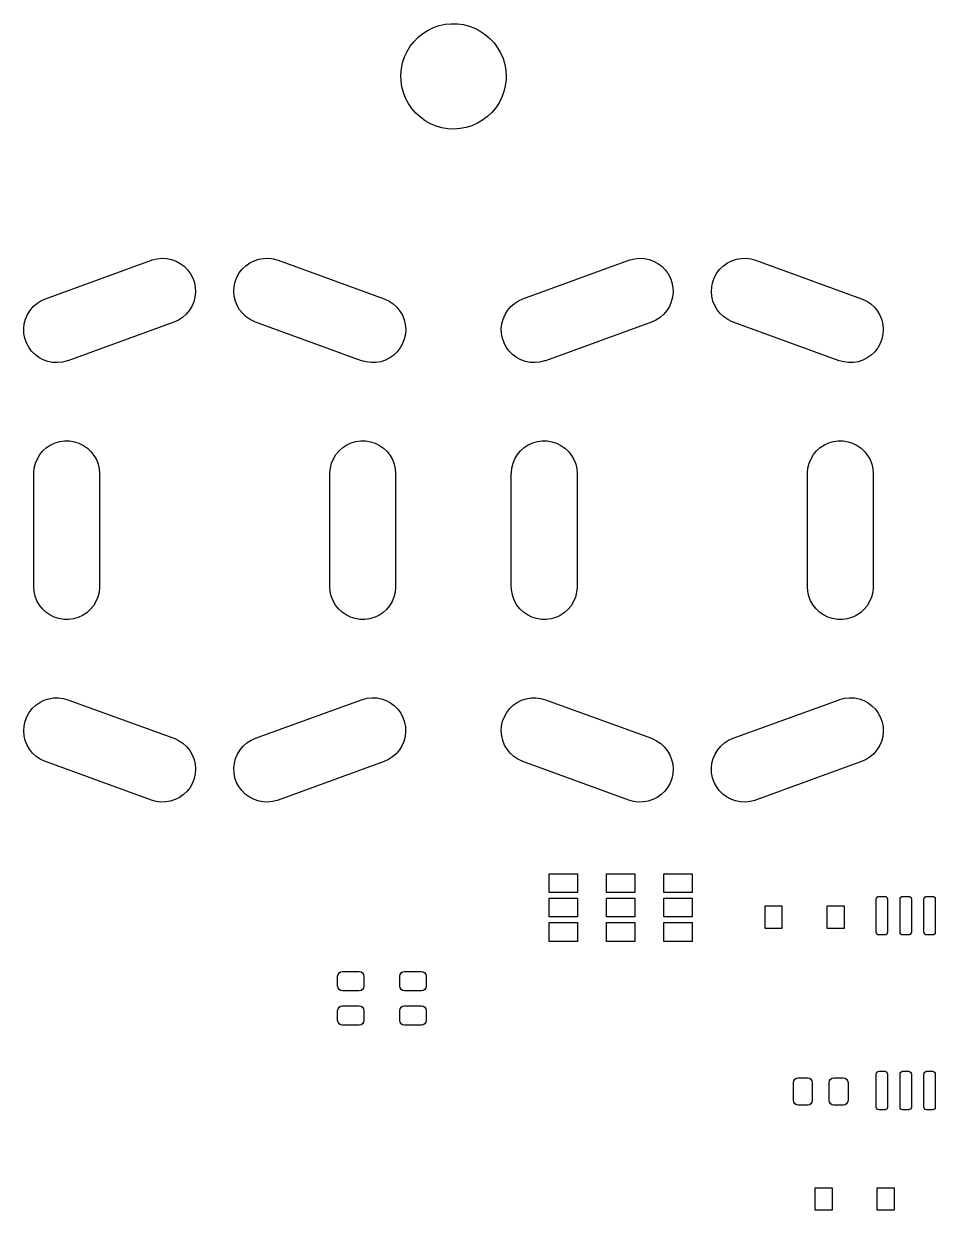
# Model space of a CAD drawing. Extents: x 15 to 417, y -163 to -100.
# Drawn here: x 116.8 to 165.3, y -163.2 to -100.1 of the extents above; entities that cross this region are included whole.
import ezdxf

# ---------------------------------------------------------------- set-up
doc = ezdxf.new("R2010")
doc.units = 0
doc.layers.add('BLACK', color=7, linetype='CONTINUOUS')

msp = doc.modelspace()

# ---------------------------------------------------------------- linework, layer by layer
at = {"layer": 'BLACK', "linetype": 'CONTINUOUS'}
for p, q in [((138.351, -100.416), (138.642, -100.278)), ((138.642, -100.278), (138.947, -100.173)), ((138.947, -100.173), (139.262, -100.104)), ((139.262, -100.104), (139.583, -100.072)), ((139.583, -100.072), (139.905, -100.078)), ((139.905, -100.078), (140.225, -100.12)), ((140.225, -100.12), (140.537, -100.198)), ((140.537, -100.198), (140.839, -100.312)), ((137.6, -101.018), (137.826, -100.789)), ((137.826, -100.789), (138.078, -100.588)), ((138.078, -100.588), (138.351, -100.416)), ((140.839, -100.312), (141.125, -100.46)), ((141.125, -100.46), (141.393, -100.64)), ((141.393, -100.64), (141.638, -100.849)), ((141.638, -100.849), (141.857, -101.085)), ((137.097, -101.839), (137.232, -101.547)), ((137.232, -101.547), (137.401, -101.272)), ((137.401, -101.272), (137.6, -101.018)), ((141.857, -101.085), (142.048, -101.345)), ((142.048, -101.345), (142.208, -101.625)), ((136.93, -102.461), (136.995, -102.145)), ((136.995, -102.145), (137.097, -101.839)), ((142.208, -101.625), (142.334, -101.922)), ((142.334, -101.922), (142.426, -102.231)), ((136.901, -102.782), (136.93, -102.461)), ((136.91, -103.104), (136.901, -102.782)), ((142.426, -102.231), (142.481, -102.548)), ((142.481, -102.548), (142.5, -102.87)), ((136.955, -103.423), (136.91, -103.104)), ((137.037, -103.735), (136.955, -103.423)), ((142.456, -103.366), (142.38, -103.679)), ((142.494, -103.046), (142.456, -103.366)), ((142.5, -102.87), (142.494, -103.046)), ((137.154, -104.036), (137.037, -103.735)), ((137.305, -104.32), (137.154, -104.036)), ((142.27, -103.982), (142.125, -104.27)), ((142.38, -103.679), (142.27, -103.982)), ((137.488, -104.586), (137.305, -104.32)), ((137.699, -104.829), (137.488, -104.586)), ((141.948, -104.539), (141.741, -104.787)), ((142.125, -104.27), (141.948, -104.539)), ((137.938, -105.046), (137.699, -104.829)), ((138.2, -105.234), (137.938, -105.046)), ((138.481, -105.391), (138.2, -105.234)), ((141.249, -105.202), (140.971, -105.365)), ((141.507, -105.009), (141.249, -105.202)), ((141.741, -104.787), (141.507, -105.009)), ((138.779, -105.514), (138.481, -105.391)), ((139.089, -105.603), (138.779, -105.514)), ((139.407, -105.655), (139.089, -105.603)), ((139.729, -105.67), (139.407, -105.655)), ((140.051, -105.648), (139.729, -105.67)), ((140.368, -105.589), (140.051, -105.648)), ((140.676, -105.494), (140.368, -105.589)), ((140.971, -105.365), (140.676, -105.494)), ((117.994, -114.698), (123.633, -112.645)), ((123.633, -112.645), (123.676, -112.63)), ((123.676, -112.63), (123.927, -112.567)), ((123.927, -112.567), (124.185, -112.541)), ((124.185, -112.541), (124.444, -112.553)), ((124.444, -112.553), (124.699, -112.604)), ((124.699, -112.604), (124.943, -112.691)), ((124.943, -112.691), (125.171, -112.814)), ((125.171, -112.814), (125.379, -112.969)), ((128.656, -112.94), (128.868, -112.79)), ((128.868, -112.79), (129.099, -112.673)), ((129.099, -112.673), (129.346, -112.592)), ((129.346, -112.592), (129.601, -112.548)), ((129.601, -112.548), (129.861, -112.542)), ((129.861, -112.542), (130.118, -112.575)), ((130.118, -112.575), (130.367, -112.645)), ((130.367, -112.645), (136.006, -114.698)), ((143.394, -114.698), (149.033, -112.645)), ((149.033, -112.645), (149.076, -112.63)), ((149.076, -112.63), (149.327, -112.567)), ((149.327, -112.567), (149.585, -112.541)), ((149.585, -112.541), (149.844, -112.553)), ((149.844, -112.553), (150.099, -112.604)), ((150.099, -112.604), (150.343, -112.691)), ((150.343, -112.691), (150.571, -112.814)), ((150.571, -112.814), (150.779, -112.969)), ((154.056, -112.94), (154.268, -112.79)), ((154.268, -112.79), (154.499, -112.673)), ((154.499, -112.673), (154.746, -112.592)), ((154.746, -112.592), (155.001, -112.548)), ((155.001, -112.548), (155.261, -112.542)), ((155.261, -112.542), (155.518, -112.575)), ((155.518, -112.575), (155.767, -112.645)), ((155.767, -112.645), (161.406, -114.698)), ((125.379, -112.969), (125.562, -113.153)), ((125.562, -113.153), (125.715, -113.363)), ((125.715, -113.363), (125.836, -113.592)), ((128.091, -113.793), (128.183, -113.55)), ((128.183, -113.55), (128.31, -113.324)), ((128.31, -113.324), (128.468, -113.119)), ((128.468, -113.119), (128.656, -112.94)), ((150.779, -112.969), (150.962, -113.153)), ((150.962, -113.153), (151.115, -113.363)), ((151.115, -113.363), (151.236, -113.592)), ((153.491, -113.793), (153.583, -113.55)), ((153.583, -113.55), (153.71, -113.324)), ((153.71, -113.324), (153.868, -113.119)), ((153.868, -113.119), (154.056, -112.94)), ((125.836, -113.592), (125.921, -113.837)), ((125.921, -113.837), (125.97, -114.092)), ((125.97, -114.092), (125.98, -114.351)), ((128.019, -114.305), (128.036, -114.046)), ((128.036, -114.046), (128.091, -113.793)), ((151.236, -113.592), (151.321, -113.837)), ((151.321, -113.837), (151.37, -114.092)), ((151.37, -114.092), (151.38, -114.351)), ((153.419, -114.305), (153.436, -114.046)), ((153.436, -114.046), (153.491, -113.793)), ((117.54, -114.944), (117.758, -114.804)), ((117.758, -114.804), (117.994, -114.698)), ((125.952, -114.609), (125.886, -114.86)), ((125.98, -114.351), (125.952, -114.609)), ((128.04, -114.564), (128.019, -114.305)), ((128.1, -114.816), (128.04, -114.564)), ((128.196, -115.057), (128.1, -114.816)), ((136.006, -114.698), (136.048, -114.714)), ((136.048, -114.714), (136.282, -114.827)), ((142.94, -114.944), (143.158, -114.804)), ((143.158, -114.804), (143.394, -114.698)), ((151.352, -114.609), (151.286, -114.86)), ((151.38, -114.351), (151.352, -114.609)), ((153.44, -114.564), (153.419, -114.305)), ((153.5, -114.816), (153.44, -114.564)), ((153.596, -115.057), (153.5, -114.816)), ((161.406, -114.698), (161.448, -114.714)), ((161.448, -114.714), (161.682, -114.827)), ((117.041, -115.534), (117.177, -115.313)), ((117.177, -115.313), (117.345, -115.115)), ((117.345, -115.115), (117.54, -114.944)), ((125.647, -115.319), (125.479, -115.517)), ((125.783, -115.098), (125.647, -115.319)), ((125.886, -114.86), (125.783, -115.098)), ((128.327, -115.281), (128.196, -115.057)), ((128.489, -115.483), (128.327, -115.281)), ((136.282, -114.827), (136.496, -114.972)), ((136.496, -114.972), (136.687, -115.149)), ((136.687, -115.149), (136.849, -115.351)), ((136.849, -115.351), (136.98, -115.575)), ((142.441, -115.534), (142.577, -115.313)), ((142.577, -115.313), (142.745, -115.115)), ((142.745, -115.115), (142.94, -114.944)), ((151.047, -115.319), (150.879, -115.517)), ((151.183, -115.098), (151.047, -115.319)), ((151.286, -114.86), (151.183, -115.098)), ((153.727, -115.281), (153.596, -115.057)), ((153.889, -115.483), (153.727, -115.281)), ((161.682, -114.827), (161.896, -114.972)), ((161.896, -114.972), (162.087, -115.149)), ((162.087, -115.149), (162.249, -115.351)), ((162.249, -115.351), (162.38, -115.575)), ((116.844, -116.281), (116.872, -116.023)), ((116.872, -116.023), (116.938, -115.772)), ((116.938, -115.772), (117.041, -115.534)), ((124.83, -115.934), (119.191, -117.987)), ((125.066, -115.828), (124.83, -115.934)), ((125.284, -115.688), (125.066, -115.828)), ((125.479, -115.517), (125.284, -115.688)), ((128.68, -115.66), (128.489, -115.483)), ((128.894, -115.805), (128.68, -115.66)), ((129.128, -115.918), (128.894, -115.805)), ((129.17, -115.934), (129.128, -115.918)), ((134.809, -117.987), (129.17, -115.934)), ((136.98, -115.575), (137.076, -115.816)), ((137.076, -115.816), (137.136, -116.068)), ((137.136, -116.068), (137.157, -116.327)), ((142.244, -116.281), (142.272, -116.023)), ((142.272, -116.023), (142.338, -115.772)), ((142.338, -115.772), (142.441, -115.534)), ((150.23, -115.934), (144.591, -117.987)), ((150.466, -115.828), (150.23, -115.934)), ((150.684, -115.688), (150.466, -115.828)), ((150.879, -115.517), (150.684, -115.688)), ((154.08, -115.66), (153.889, -115.483)), ((154.294, -115.805), (154.08, -115.66)), ((154.528, -115.918), (154.294, -115.805)), ((154.57, -115.934), (154.528, -115.918)), ((160.209, -117.987), (154.57, -115.934)), ((162.38, -115.575), (162.476, -115.816)), ((162.476, -115.816), (162.536, -116.068)), ((162.536, -116.068), (162.557, -116.327)), ((116.854, -116.54), (116.844, -116.281)), ((116.903, -116.795), (116.854, -116.54)), ((137.14, -116.586), (137.085, -116.839)), ((137.157, -116.327), (137.14, -116.586)), ((142.254, -116.54), (142.244, -116.281)), ((142.303, -116.795), (142.254, -116.54)), ((162.54, -116.586), (162.485, -116.839)), ((162.557, -116.327), (162.54, -116.586)), ((116.988, -117.04), (116.903, -116.795)), ((117.109, -117.269), (116.988, -117.04)), ((117.262, -117.479), (117.109, -117.269)), ((136.866, -117.308), (136.708, -117.513)), ((136.993, -117.082), (136.866, -117.308)), ((137.085, -116.839), (136.993, -117.082)), ((142.388, -117.04), (142.303, -116.795)), ((142.509, -117.269), (142.388, -117.04)), ((142.662, -117.479), (142.509, -117.269)), ((162.266, -117.308), (162.108, -117.513)), ((162.393, -117.082), (162.266, -117.308)), ((162.485, -116.839), (162.393, -117.082)), ((117.445, -117.663), (117.262, -117.479)), ((117.653, -117.818), (117.445, -117.663)), ((117.881, -117.941), (117.653, -117.818)), ((118.125, -118.028), (117.881, -117.941)), ((136.077, -117.959), (135.83, -118.04)), ((136.308, -117.842), (136.077, -117.959)), ((136.52, -117.692), (136.308, -117.842)), ((136.708, -117.513), (136.52, -117.692)), ((142.845, -117.663), (142.662, -117.479)), ((143.053, -117.818), (142.845, -117.663)), ((143.281, -117.941), (143.053, -117.818)), ((143.525, -118.028), (143.281, -117.941)), ((161.477, -117.959), (161.23, -118.04)), ((161.708, -117.842), (161.477, -117.959)), ((161.92, -117.692), (161.708, -117.842)), ((162.108, -117.513), (161.92, -117.692)), ((118.38, -118.079), (118.125, -118.028)), ((118.639, -118.091), (118.38, -118.079)), ((118.897, -118.065), (118.639, -118.091)), ((119.148, -118.002), (118.897, -118.065)), ((119.191, -117.987), (119.148, -118.002)), ((135.058, -118.057), (134.809, -117.987)), ((135.315, -118.09), (135.058, -118.057)), ((135.575, -118.084), (135.315, -118.09)), ((135.83, -118.04), (135.575, -118.084)), ((143.78, -118.079), (143.525, -118.028)), ((144.039, -118.091), (143.78, -118.079)), ((144.297, -118.065), (144.039, -118.091)), ((144.548, -118.002), (144.297, -118.065)), ((144.591, -117.987), (144.548, -118.002)), ((160.458, -118.057), (160.209, -117.987)), ((160.715, -118.09), (160.458, -118.057)), ((160.975, -118.084), (160.715, -118.09)), ((161.23, -118.04), (160.975, -118.084)), ((118.278, -122.469), (118.513, -122.361)), ((118.513, -122.361), (118.762, -122.288)), ((118.762, -122.288), (119.019, -122.253)), ((119.019, -122.253), (119.279, -122.257)), ((119.279, -122.257), (119.535, -122.298)), ((119.535, -122.298), (119.782, -122.377)), ((119.782, -122.377), (120.014, -122.492)), ((134.026, -122.469), (134.261, -122.361)), ((134.261, -122.361), (134.51, -122.288)), ((134.51, -122.288), (134.767, -122.253)), ((134.767, -122.253), (135.027, -122.257)), ((135.027, -122.257), (135.283, -122.298)), ((135.283, -122.298), (135.53, -122.377)), ((135.53, -122.377), (135.762, -122.492)), ((143.678, -122.469), (143.913, -122.361)), ((143.913, -122.361), (144.162, -122.288)), ((144.162, -122.288), (144.419, -122.253)), ((144.419, -122.253), (144.679, -122.257)), ((144.679, -122.257), (144.935, -122.298)), ((144.935, -122.298), (145.182, -122.377)), ((145.182, -122.377), (145.414, -122.492)), ((159.426, -122.469), (159.661, -122.361)), ((159.661, -122.361), (159.91, -122.288)), ((159.91, -122.288), (160.167, -122.253)), ((160.167, -122.253), (160.427, -122.257)), ((160.427, -122.257), (160.683, -122.298)), ((160.683, -122.298), (160.93, -122.377)), ((160.93, -122.377), (161.162, -122.492)), ((117.567, -123.206), (117.701, -122.984)), ((117.701, -122.984), (117.867, -122.784)), ((117.867, -122.784), (118.061, -122.612)), ((118.061, -122.612), (118.278, -122.469)), ((120.014, -122.492), (120.227, -122.64)), ((120.227, -122.64), (120.416, -122.818)), ((120.416, -122.818), (120.577, -123.021)), ((120.577, -123.021), (120.706, -123.247)), ((133.315, -123.206), (133.449, -122.984)), ((133.449, -122.984), (133.615, -122.784)), ((133.615, -122.784), (133.809, -122.612)), ((133.809, -122.612), (134.026, -122.469)), ((135.762, -122.492), (135.975, -122.64)), ((135.975, -122.64), (136.164, -122.818)), ((136.164, -122.818), (136.325, -123.021)), ((136.325, -123.021), (136.454, -123.247)), ((142.967, -123.206), (143.101, -122.984)), ((143.101, -122.984), (143.267, -122.784)), ((143.267, -122.784), (143.461, -122.612)), ((143.461, -122.612), (143.678, -122.469)), ((145.414, -122.492), (145.627, -122.64)), ((145.627, -122.64), (145.816, -122.818)), ((145.816, -122.818), (145.977, -123.021)), ((145.977, -123.021), (146.106, -123.247)), ((158.715, -123.206), (158.849, -122.984)), ((158.849, -122.984), (159.015, -122.784)), ((159.015, -122.784), (159.209, -122.612)), ((159.209, -122.612), (159.426, -122.469)), ((161.162, -122.492), (161.375, -122.64)), ((161.375, -122.64), (161.564, -122.818)), ((161.564, -122.818), (161.725, -123.021)), ((161.725, -123.021), (161.854, -123.247)), ((117.403, -123.696), (117.466, -123.445)), ((117.466, -123.445), (117.567, -123.206)), ((120.706, -123.247), (120.8, -123.488)), ((120.8, -123.488), (120.857, -123.741)), ((133.151, -123.696), (133.214, -123.445)), ((133.214, -123.445), (133.315, -123.206)), ((136.454, -123.247), (136.548, -123.488)), ((136.548, -123.488), (136.605, -123.741)), ((142.803, -123.696), (142.866, -123.445)), ((142.866, -123.445), (142.967, -123.206)), ((146.106, -123.247), (146.2, -123.488)), ((146.2, -123.488), (146.257, -123.741)), ((158.551, -123.696), (158.614, -123.445)), ((158.614, -123.445), (158.715, -123.206)), ((161.854, -123.247), (161.948, -123.488)), ((161.948, -123.488), (162.005, -123.741)), ((117.376, -124), (117.377, -123.954)), ((117.376, -130), (117.376, -124)), ((117.377, -123.954), (117.403, -123.696)), ((120.857, -123.741), (120.876, -124)), ((120.876, -124), (120.876, -130)), ((133.124, -124), (133.125, -123.954)), ((133.124, -130), (133.124, -124)), ((133.125, -123.954), (133.151, -123.696)), ((136.605, -123.741), (136.624, -124)), ((136.624, -124), (136.624, -130)), ((142.776, -124), (142.777, -123.954)), ((142.776, -130), (142.776, -124)), ((142.777, -123.954), (142.803, -123.696)), ((146.257, -123.741), (146.276, -124)), ((146.276, -124), (146.276, -130)), ((158.524, -124), (158.525, -123.954)), ((158.524, -130), (158.524, -124)), ((158.525, -123.954), (158.551, -123.696)), ((162.005, -123.741), (162.024, -124)), ((162.024, -124), (162.024, -130)), ((117.395, -130.259), (117.376, -130)), ((117.452, -130.512), (117.395, -130.259)), ((117.546, -130.753), (117.452, -130.512)), ((120.786, -130.555), (120.685, -130.794)), ((120.849, -130.304), (120.786, -130.555)), ((120.875, -130.046), (120.849, -130.304)), ((120.876, -130), (120.875, -130.046)), ((133.143, -130.259), (133.124, -130)), ((133.2, -130.512), (133.143, -130.259)), ((133.294, -130.753), (133.2, -130.512)), ((136.534, -130.555), (136.433, -130.794)), ((136.597, -130.304), (136.534, -130.555)), ((136.623, -130.046), (136.597, -130.304)), ((136.624, -130), (136.623, -130.046)), ((142.795, -130.259), (142.776, -130)), ((142.852, -130.512), (142.795, -130.259)), ((142.946, -130.753), (142.852, -130.512)), ((146.186, -130.555), (146.085, -130.794)), ((146.249, -130.304), (146.186, -130.555)), ((146.275, -130.046), (146.249, -130.304)), ((146.276, -130), (146.275, -130.046)), ((158.543, -130.259), (158.524, -130)), ((158.6, -130.512), (158.543, -130.259)), ((158.694, -130.753), (158.6, -130.512)), ((161.934, -130.555), (161.833, -130.794)), ((161.997, -130.304), (161.934, -130.555)), ((162.023, -130.046), (161.997, -130.304)), ((162.024, -130), (162.023, -130.046)), ((117.675, -130.979), (117.546, -130.753)), ((117.836, -131.182), (117.675, -130.979)), ((118.025, -131.36), (117.836, -131.182)), ((120.385, -131.216), (120.191, -131.388)), ((120.551, -131.016), (120.385, -131.216)), ((120.685, -130.794), (120.551, -131.016)), ((133.423, -130.979), (133.294, -130.753)), ((133.584, -131.182), (133.423, -130.979)), ((133.773, -131.36), (133.584, -131.182)), ((136.133, -131.216), (135.939, -131.388)), ((136.299, -131.016), (136.133, -131.216)), ((136.433, -130.794), (136.299, -131.016)), ((143.075, -130.979), (142.946, -130.753)), ((143.236, -131.182), (143.075, -130.979)), ((143.425, -131.36), (143.236, -131.182)), ((145.785, -131.216), (145.591, -131.388)), ((145.951, -131.016), (145.785, -131.216)), ((146.085, -130.794), (145.951, -131.016)), ((158.823, -130.979), (158.694, -130.753)), ((158.984, -131.182), (158.823, -130.979)), ((159.173, -131.36), (158.984, -131.182)), ((161.533, -131.216), (161.339, -131.388)), ((161.699, -131.016), (161.533, -131.216)), ((161.833, -130.794), (161.699, -131.016)), ((118.238, -131.508), (118.025, -131.36)), ((118.47, -131.623), (118.238, -131.508)), ((118.717, -131.702), (118.47, -131.623)), ((118.973, -131.743), (118.717, -131.702)), ((119.233, -131.747), (118.973, -131.743)), ((119.49, -131.712), (119.233, -131.747)), ((119.739, -131.639), (119.49, -131.712)), ((119.974, -131.531), (119.739, -131.639)), ((120.191, -131.388), (119.974, -131.531)), ((133.986, -131.508), (133.773, -131.36)), ((134.218, -131.623), (133.986, -131.508)), ((134.465, -131.702), (134.218, -131.623)), ((134.721, -131.743), (134.465, -131.702)), ((134.981, -131.747), (134.721, -131.743)), ((135.238, -131.712), (134.981, -131.747)), ((135.487, -131.639), (135.238, -131.712)), ((135.722, -131.531), (135.487, -131.639)), ((135.939, -131.388), (135.722, -131.531)), ((143.638, -131.508), (143.425, -131.36)), ((143.87, -131.623), (143.638, -131.508)), ((144.117, -131.702), (143.87, -131.623)), ((144.373, -131.743), (144.117, -131.702)), ((144.633, -131.747), (144.373, -131.743)), ((144.89, -131.712), (144.633, -131.747)), ((145.139, -131.639), (144.89, -131.712)), ((145.374, -131.531), (145.139, -131.639)), ((145.591, -131.388), (145.374, -131.531)), ((159.386, -131.508), (159.173, -131.36)), ((159.618, -131.623), (159.386, -131.508)), ((159.865, -131.702), (159.618, -131.623)), ((160.121, -131.743), (159.865, -131.702)), ((160.381, -131.747), (160.121, -131.743)), ((160.638, -131.712), (160.381, -131.747)), ((160.887, -131.639), (160.638, -131.712)), ((161.122, -131.531), (160.887, -131.639)), ((161.339, -131.388), (161.122, -131.531)), ((117.48, -136.308), (117.692, -136.158)), ((117.692, -136.158), (117.923, -136.041)), ((117.923, -136.041), (118.17, -135.96)), ((118.17, -135.96), (118.425, -135.916)), ((118.425, -135.916), (118.685, -135.91)), ((118.685, -135.91), (118.942, -135.943)), ((118.942, -135.943), (119.191, -136.013)), ((119.191, -136.013), (124.83, -138.066)), ((129.17, -138.066), (134.809, -136.013)), ((134.809, -136.013), (134.852, -135.998)), ((134.852, -135.998), (135.103, -135.935)), ((135.103, -135.935), (135.361, -135.909)), ((135.361, -135.909), (135.62, -135.921)), ((135.62, -135.921), (135.875, -135.972)), ((135.875, -135.972), (136.119, -136.059)), ((136.119, -136.059), (136.347, -136.182)), ((136.347, -136.182), (136.555, -136.337)), ((142.88, -136.308), (143.092, -136.158)), ((143.092, -136.158), (143.323, -136.041)), ((143.323, -136.041), (143.57, -135.96)), ((143.57, -135.96), (143.825, -135.916)), ((143.825, -135.916), (144.085, -135.91)), ((144.085, -135.91), (144.342, -135.943)), ((144.342, -135.943), (144.591, -136.013)), ((144.591, -136.013), (150.23, -138.066)), ((154.57, -138.066), (160.209, -136.013)), ((160.209, -136.013), (160.252, -135.998)), ((160.252, -135.998), (160.503, -135.935)), ((160.503, -135.935), (160.761, -135.909)), ((160.761, -135.909), (161.02, -135.921)), ((161.02, -135.921), (161.275, -135.972)), ((161.275, -135.972), (161.519, -136.059)), ((161.519, -136.059), (161.747, -136.182)), ((161.747, -136.182), (161.955, -136.337)), ((117.007, -136.918), (117.134, -136.692)), ((117.134, -136.692), (117.292, -136.487)), ((117.292, -136.487), (117.48, -136.308)), ((136.555, -136.337), (136.738, -136.521)), ((136.738, -136.521), (136.891, -136.731)), ((136.891, -136.731), (137.012, -136.96)), ((142.407, -136.918), (142.534, -136.692)), ((142.534, -136.692), (142.692, -136.487)), ((142.692, -136.487), (142.88, -136.308)), ((161.955, -136.337), (162.138, -136.521)), ((162.138, -136.521), (162.291, -136.731)), ((162.291, -136.731), (162.412, -136.96)), ((116.843, -137.673), (116.86, -137.414)), ((116.86, -137.414), (116.915, -137.161)), ((116.915, -137.161), (117.007, -136.918)), ((137.012, -136.96), (137.097, -137.205)), ((137.097, -137.205), (137.146, -137.46)), ((137.146, -137.46), (137.156, -137.719)), ((142.243, -137.673), (142.26, -137.414)), ((142.26, -137.414), (142.315, -137.161)), ((142.315, -137.161), (142.407, -136.918)), ((162.412, -136.96), (162.497, -137.205)), ((162.497, -137.205), (162.546, -137.46)), ((162.546, -137.46), (162.556, -137.719)), ((116.864, -137.932), (116.843, -137.673)), ((116.924, -138.184), (116.864, -137.932)), ((124.83, -138.066), (124.872, -138.082)), ((124.872, -138.082), (125.106, -138.195)), ((128.934, -138.172), (129.17, -138.066)), ((137.128, -137.977), (137.062, -138.228)), ((137.156, -137.719), (137.128, -137.977)), ((142.264, -137.932), (142.243, -137.673)), ((142.324, -138.184), (142.264, -137.932)), ((150.23, -138.066), (150.272, -138.082)), ((150.272, -138.082), (150.506, -138.195)), ((154.334, -138.172), (154.57, -138.066)), ((162.528, -137.977), (162.462, -138.228)), ((162.556, -137.719), (162.528, -137.977)), ((117.02, -138.425), (116.924, -138.184)), ((117.151, -138.649), (117.02, -138.425)), ((117.313, -138.851), (117.151, -138.649)), ((125.106, -138.195), (125.32, -138.34)), ((125.32, -138.34), (125.511, -138.517)), ((125.511, -138.517), (125.673, -138.719)), ((125.673, -138.719), (125.804, -138.943)), ((128.217, -138.902), (128.353, -138.681)), ((128.353, -138.681), (128.521, -138.483)), ((128.521, -138.483), (128.716, -138.312)), ((128.716, -138.312), (128.934, -138.172)), ((136.823, -138.687), (136.655, -138.885)), ((136.959, -138.466), (136.823, -138.687)), ((137.062, -138.228), (136.959, -138.466)), ((142.42, -138.425), (142.324, -138.184)), ((142.551, -138.649), (142.42, -138.425)), ((142.713, -138.851), (142.551, -138.649)), ((150.506, -138.195), (150.72, -138.34)), ((150.72, -138.34), (150.911, -138.517)), ((150.911, -138.517), (151.073, -138.719)), ((151.073, -138.719), (151.204, -138.943)), ((153.617, -138.902), (153.753, -138.681)), ((153.753, -138.681), (153.921, -138.483)), ((153.921, -138.483), (154.116, -138.312)), ((154.116, -138.312), (154.334, -138.172)), ((162.223, -138.687), (162.055, -138.885)), ((162.359, -138.466), (162.223, -138.687)), ((162.462, -138.228), (162.359, -138.466)), ((117.504, -139.028), (117.313, -138.851)), ((117.718, -139.173), (117.504, -139.028)), ((117.952, -139.286), (117.718, -139.173)), ((117.994, -139.302), (117.952, -139.286)), ((123.633, -141.355), (117.994, -139.302)), ((125.804, -138.943), (125.9, -139.184)), ((125.9, -139.184), (125.96, -139.436)), ((128.02, -139.649), (128.048, -139.391)), ((128.048, -139.391), (128.114, -139.14)), ((128.114, -139.14), (128.217, -138.902)), ((136.006, -139.302), (130.367, -141.355)), ((136.242, -139.196), (136.006, -139.302)), ((136.46, -139.056), (136.242, -139.196)), ((136.655, -138.885), (136.46, -139.056)), ((142.904, -139.028), (142.713, -138.851)), ((143.118, -139.173), (142.904, -139.028)), ((143.352, -139.286), (143.118, -139.173)), ((143.394, -139.302), (143.352, -139.286)), ((149.033, -141.355), (143.394, -139.302)), ((151.204, -138.943), (151.3, -139.184)), ((151.3, -139.184), (151.36, -139.436)), ((153.42, -139.649), (153.448, -139.391)), ((153.448, -139.391), (153.514, -139.14)), ((153.514, -139.14), (153.617, -138.902)), ((161.406, -139.302), (155.767, -141.355)), ((161.642, -139.196), (161.406, -139.302)), ((161.86, -139.056), (161.642, -139.196)), ((162.055, -138.885), (161.86, -139.056)), ((125.964, -139.954), (125.909, -140.207)), ((125.96, -139.436), (125.981, -139.695)), ((125.981, -139.695), (125.964, -139.954)), ((128.03, -139.908), (128.02, -139.649)), ((128.079, -140.163), (128.03, -139.908)), ((151.364, -139.954), (151.309, -140.207)), ((151.36, -139.436), (151.381, -139.695)), ((151.381, -139.695), (151.364, -139.954)), ((153.43, -139.908), (153.42, -139.649)), ((153.479, -140.163), (153.43, -139.908)), ((125.69, -140.676), (125.532, -140.881)), ((125.817, -140.45), (125.69, -140.676)), ((125.909, -140.207), (125.817, -140.45)), ((128.164, -140.408), (128.079, -140.163)), ((128.285, -140.637), (128.164, -140.408)), ((128.438, -140.847), (128.285, -140.637)), ((151.09, -140.676), (150.932, -140.881)), ((151.217, -140.45), (151.09, -140.676)), ((151.309, -140.207), (151.217, -140.45)), ((153.564, -140.408), (153.479, -140.163)), ((153.685, -140.637), (153.564, -140.408)), ((153.838, -140.847), (153.685, -140.637)), ((125.132, -141.21), (124.901, -141.327)), ((125.344, -141.06), (125.132, -141.21)), ((125.532, -140.881), (125.344, -141.06)), ((128.621, -141.031), (128.438, -140.847)), ((128.829, -141.186), (128.621, -141.031)), ((129.057, -141.309), (128.829, -141.186)), ((129.301, -141.396), (129.057, -141.309)), ((150.532, -141.21), (150.301, -141.327)), ((150.744, -141.06), (150.532, -141.21)), ((150.932, -140.881), (150.744, -141.06)), ((154.021, -141.031), (153.838, -140.847)), ((154.229, -141.186), (154.021, -141.031)), ((154.457, -141.309), (154.229, -141.186)), ((154.701, -141.396), (154.457, -141.309)), ((123.882, -141.425), (123.633, -141.355)), ((124.139, -141.458), (123.882, -141.425)), ((124.399, -141.452), (124.139, -141.458)), ((124.654, -141.408), (124.399, -141.452)), ((124.901, -141.327), (124.654, -141.408)), ((129.556, -141.447), (129.301, -141.396)), ((129.815, -141.459), (129.556, -141.447)), ((130.073, -141.433), (129.815, -141.459)), ((130.324, -141.37), (130.073, -141.433)), ((130.367, -141.355), (130.324, -141.37)), ((149.282, -141.425), (149.033, -141.355)), ((149.539, -141.458), (149.282, -141.425)), ((149.799, -141.452), (149.539, -141.458)), ((150.054, -141.408), (149.799, -141.452)), ((150.301, -141.327), (150.054, -141.408)), ((154.956, -141.447), (154.701, -141.396)), ((155.215, -141.459), (154.956, -141.447)), ((155.473, -141.433), (155.215, -141.459)), ((155.724, -141.37), (155.473, -141.433)), ((155.767, -141.355), (155.724, -141.37)), ((144.792, -146.266), (144.792, -145.266)), ((144.792, -145.266), (146.292, -145.266)), ((146.292, -145.266), (146.292, -146.266)), ((147.84, -146.266), (147.84, -145.266)), ((147.84, -145.266), (149.34, -145.266)), ((149.34, -145.266), (149.34, -146.266)), ((150.888, -146.266), (150.888, -145.266)), ((150.888, -145.266), (152.388, -145.266)), ((152.388, -145.266), (152.388, -146.266)), ((146.292, -146.266), (144.792, -146.266)), ((149.34, -146.266), (147.84, -146.266)), ((152.388, -146.266), (150.888, -146.266)), ((144.792, -147.566), (144.792, -146.566)), ((144.792, -146.566), (146.292, -146.566)), ((146.292, -146.566), (146.292, -147.566)), ((147.84, -147.566), (147.84, -146.566)), ((147.84, -146.566), (149.34, -146.566)), ((149.34, -146.566), (149.34, -147.566)), ((150.888, -147.566), (150.888, -146.566)), ((150.888, -146.566), (152.388, -146.566)), ((152.388, -146.566), (152.388, -147.566)), ((156.27, -148.174), (156.27, -146.974)), ((156.27, -146.974), (157.17, -146.974)), ((157.17, -146.974), (157.17, -148.174)), ((159.57, -148.174), (159.57, -146.974)), ((159.57, -146.974), (160.47, -146.974)), ((160.47, -146.974), (160.47, -148.174)), ((162.184, -146.621), (162.195, -146.564)), ((162.184, -148.371), (162.184, -146.621)), ((162.195, -146.564), (162.228, -146.515)), ((162.228, -146.515), (162.276, -146.482)), ((162.276, -146.482), (162.334, -146.471)), ((162.334, -146.471), (162.634, -146.471)), ((162.634, -146.471), (162.691, -146.482)), ((162.691, -146.482), (162.74, -146.515)), ((162.74, -146.515), (162.772, -146.564)), ((162.772, -146.564), (162.784, -146.621)), ((162.784, -146.621), (162.784, -148.371)), ((163.454, -146.621), (163.465, -146.564)), ((163.454, -148.371), (163.454, -146.621)), ((163.465, -146.564), (163.498, -146.515)), ((163.498, -146.515), (163.546, -146.482)), ((163.546, -146.482), (163.604, -146.471)), ((163.604, -146.471), (163.904, -146.471)), ((163.904, -146.471), (163.961, -146.482)), ((163.961, -146.482), (164.01, -146.515)), ((164.01, -146.515), (164.042, -146.564)), ((164.042, -146.564), (164.054, -146.621)), ((164.054, -146.621), (164.054, -148.371)), ((164.724, -146.621), (164.735, -146.564)), ((164.724, -148.371), (164.724, -146.621)), ((164.735, -146.564), (164.768, -146.515)), ((164.768, -146.515), (164.816, -146.482)), ((164.816, -146.482), (164.874, -146.471)), ((164.874, -146.471), (165.174, -146.471)), ((165.174, -146.471), (165.231, -146.482)), ((165.231, -146.482), (165.28, -146.515)), ((165.28, -146.515), (165.312, -146.564)), ((165.312, -146.564), (165.324, -146.621)), ((165.324, -146.621), (165.324, -148.371)), ((146.292, -147.566), (144.792, -147.566)), ((149.34, -147.566), (147.84, -147.566)), ((152.388, -147.566), (150.888, -147.566)), ((144.792, -148.866), (144.792, -147.866)), ((144.792, -147.866), (146.292, -147.866)), ((146.292, -147.866), (146.292, -148.866)), ((147.84, -148.866), (147.84, -147.866)), ((147.84, -147.866), (149.34, -147.866)), ((149.34, -147.866), (149.34, -148.866)), ((150.888, -148.866), (150.888, -147.866)), ((150.888, -147.866), (152.388, -147.866)), ((152.388, -147.866), (152.388, -148.866)), ((157.17, -148.174), (156.27, -148.174)), ((160.47, -148.174), (159.57, -148.174)), ((146.292, -148.866), (144.792, -148.866)), ((149.34, -148.866), (147.84, -148.866)), ((152.388, -148.866), (150.888, -148.866)), ((162.195, -148.428), (162.184, -148.371)), ((162.228, -148.477), (162.195, -148.428)), ((162.276, -148.51), (162.228, -148.477)), ((162.334, -148.521), (162.276, -148.51)), ((162.634, -148.521), (162.334, -148.521)), ((162.691, -148.51), (162.634, -148.521)), ((162.74, -148.477), (162.691, -148.51)), ((162.772, -148.428), (162.74, -148.477)), ((162.784, -148.371), (162.772, -148.428)), ((163.465, -148.428), (163.454, -148.371)), ((163.498, -148.477), (163.465, -148.428)), ((163.546, -148.51), (163.498, -148.477)), ((163.604, -148.521), (163.546, -148.51)), ((163.904, -148.521), (163.604, -148.521)), ((163.961, -148.51), (163.904, -148.521)), ((164.01, -148.477), (163.961, -148.51)), ((164.042, -148.428), (164.01, -148.477)), ((164.054, -148.371), (164.042, -148.428)), ((164.735, -148.428), (164.724, -148.371)), ((164.768, -148.477), (164.735, -148.428)), ((164.816, -148.51), (164.768, -148.477)), ((164.874, -148.521), (164.816, -148.51)), ((165.174, -148.521), (164.874, -148.521)), ((165.231, -148.51), (165.174, -148.521)), ((165.28, -148.477), (165.231, -148.51)), ((165.312, -148.428), (165.28, -148.477)), ((165.324, -148.371), (165.312, -148.428)), ((133.539, -150.717), (133.558, -150.621)), ((133.539, -151.242), (133.539, -150.717)), ((133.558, -150.621), (133.612, -150.54)), ((133.612, -150.54), (133.693, -150.486)), ((133.693, -150.486), (133.789, -150.467)), ((133.789, -150.467), (134.689, -150.467)), ((134.689, -150.467), (134.785, -150.486)), ((134.785, -150.486), (134.866, -150.54)), ((134.866, -150.54), (134.92, -150.621)), ((134.92, -150.621), (134.939, -150.717)), ((134.939, -150.717), (134.939, -151.242)), ((136.841, -150.717), (136.86, -150.621)), ((136.841, -151.242), (136.841, -150.717)), ((136.86, -150.621), (136.914, -150.54)), ((136.914, -150.54), (136.995, -150.486)), ((136.995, -150.486), (137.091, -150.467)), ((137.091, -150.467), (137.991, -150.467)), ((137.991, -150.467), (138.087, -150.486)), ((138.087, -150.486), (138.168, -150.54)), ((138.168, -150.54), (138.222, -150.621)), ((138.222, -150.621), (138.241, -150.717)), ((138.241, -150.717), (138.241, -151.242)), ((133.558, -151.338), (133.539, -151.242)), ((133.612, -151.419), (133.558, -151.338)), ((134.92, -151.338), (134.866, -151.419)), ((134.939, -151.242), (134.92, -151.338)), ((136.86, -151.338), (136.841, -151.242)), ((136.914, -151.419), (136.86, -151.338)), ((138.222, -151.338), (138.168, -151.419)), ((138.241, -151.242), (138.222, -151.338)), ((133.693, -151.473), (133.612, -151.419)), ((133.789, -151.492), (133.693, -151.473)), ((134.689, -151.492), (133.789, -151.492)), ((134.785, -151.473), (134.689, -151.492)), ((134.866, -151.419), (134.785, -151.473)), ((136.995, -151.473), (136.914, -151.419)), ((137.091, -151.492), (136.995, -151.473)), ((137.991, -151.492), (137.091, -151.492)), ((138.087, -151.473), (137.991, -151.492)), ((138.168, -151.419), (138.087, -151.473)), ((133.539, -152.542), (133.558, -152.446)), ((133.539, -153.067), (133.539, -152.542)), ((133.558, -152.446), (133.612, -152.365)), ((133.612, -152.365), (133.693, -152.311)), ((133.693, -152.311), (133.789, -152.292)), ((133.789, -152.292), (134.689, -152.292)), ((134.689, -152.292), (134.785, -152.311)), ((134.785, -152.311), (134.866, -152.365)), ((134.866, -152.365), (134.92, -152.446)), ((134.92, -152.446), (134.939, -152.542)), ((134.939, -152.542), (134.939, -153.067)), ((136.841, -152.542), (136.86, -152.446)), ((136.841, -153.067), (136.841, -152.542)), ((136.86, -152.446), (136.914, -152.365)), ((136.914, -152.365), (136.995, -152.311)), ((136.995, -152.311), (137.091, -152.292)), ((137.091, -152.292), (137.991, -152.292)), ((137.991, -152.292), (138.087, -152.311)), ((138.087, -152.311), (138.168, -152.365)), ((138.168, -152.365), (138.222, -152.446)), ((138.222, -152.446), (138.241, -152.542)), ((138.241, -152.542), (138.241, -153.067)), ((133.558, -153.163), (133.539, -153.067)), ((133.612, -153.244), (133.558, -153.163)), ((133.693, -153.298), (133.612, -153.244)), ((133.789, -153.317), (133.693, -153.298)), ((134.785, -153.298), (134.689, -153.317)), ((134.866, -153.244), (134.785, -153.298)), ((134.92, -153.163), (134.866, -153.244)), ((134.939, -153.067), (134.92, -153.163)), ((136.86, -153.163), (136.841, -153.067)), ((136.914, -153.244), (136.86, -153.163)), ((136.995, -153.298), (136.914, -153.244)), ((137.091, -153.317), (136.995, -153.298)), ((138.087, -153.298), (137.991, -153.317)), ((138.168, -153.244), (138.087, -153.298)), ((138.222, -153.163), (138.168, -153.244)), ((138.241, -153.067), (138.222, -153.163)), ((134.689, -153.317), (133.789, -153.317)), ((137.991, -153.317), (137.091, -153.317)), ((162.195, -155.864), (162.228, -155.815)), ((162.228, -155.815), (162.276, -155.782)), ((162.276, -155.782), (162.334, -155.771)), ((162.334, -155.771), (162.634, -155.771)), ((162.634, -155.771), (162.691, -155.782)), ((162.691, -155.782), (162.74, -155.815)), ((162.74, -155.815), (162.772, -155.864)), ((163.465, -155.864), (163.498, -155.815)), ((163.498, -155.815), (163.546, -155.782)), ((163.546, -155.782), (163.604, -155.771)), ((163.604, -155.771), (163.904, -155.771)), ((163.904, -155.771), (163.961, -155.782)), ((163.961, -155.782), (164.01, -155.815)), ((164.01, -155.815), (164.042, -155.864)), ((164.735, -155.864), (164.768, -155.815)), ((164.768, -155.815), (164.816, -155.782)), ((164.816, -155.782), (164.874, -155.771)), ((164.874, -155.771), (165.174, -155.771)), ((165.174, -155.771), (165.231, -155.782)), ((165.231, -155.782), (165.28, -155.815)), ((165.28, -155.815), (165.312, -155.864)), ((157.783, -156.37), (157.802, -156.274)), ((157.783, -157.32), (157.783, -156.37)), ((157.802, -156.274), (157.856, -156.193)), ((157.856, -156.193), (157.937, -156.139)), ((157.937, -156.139), (158.033, -156.12)), ((158.033, -156.12), (158.533, -156.12)), ((158.533, -156.12), (158.628, -156.139)), ((158.628, -156.139), (158.709, -156.193)), ((158.709, -156.193), (158.764, -156.274)), ((158.764, -156.274), (158.783, -156.37)), ((158.783, -156.37), (158.783, -157.32)), ((159.683, -156.37), (159.702, -156.274)), ((159.683, -157.32), (159.683, -156.37)), ((159.702, -156.274), (159.756, -156.193)), ((159.756, -156.193), (159.837, -156.139)), ((159.837, -156.139), (159.933, -156.12)), ((159.933, -156.12), (160.433, -156.12)), ((160.433, -156.12), (160.528, -156.139)), ((160.528, -156.139), (160.609, -156.193)), ((160.609, -156.193), (160.664, -156.274)), ((160.664, -156.274), (160.683, -156.37)), ((160.683, -156.37), (160.683, -157.32)), ((162.184, -155.921), (162.195, -155.864)), ((162.184, -157.671), (162.184, -155.921)), ((162.772, -155.864), (162.784, -155.921)), ((162.784, -155.921), (162.784, -157.671)), ((163.454, -155.921), (163.465, -155.864)), ((163.454, -157.671), (163.454, -155.921)), ((164.042, -155.864), (164.054, -155.921)), ((164.054, -155.921), (164.054, -157.671)), ((164.724, -155.921), (164.735, -155.864)), ((164.724, -157.671), (164.724, -155.921)), ((165.312, -155.864), (165.324, -155.921)), ((165.324, -155.921), (165.324, -157.671)), ((157.802, -157.416), (157.783, -157.32)), ((157.856, -157.497), (157.802, -157.416)), ((157.937, -157.551), (157.856, -157.497)), ((158.033, -157.57), (157.937, -157.551)), ((158.533, -157.57), (158.033, -157.57)), ((158.628, -157.551), (158.533, -157.57)), ((158.709, -157.497), (158.628, -157.551)), ((158.764, -157.416), (158.709, -157.497)), ((158.783, -157.32), (158.764, -157.416)), ((159.702, -157.416), (159.683, -157.32)), ((159.756, -157.497), (159.702, -157.416)), ((159.837, -157.551), (159.756, -157.497)), ((159.933, -157.57), (159.837, -157.551)), ((160.433, -157.57), (159.933, -157.57)), ((160.528, -157.551), (160.433, -157.57)), ((160.609, -157.497), (160.528, -157.551)), ((160.664, -157.416), (160.609, -157.497)), ((160.683, -157.32), (160.664, -157.416)), ((162.195, -157.728), (162.184, -157.671)), ((162.784, -157.671), (162.772, -157.728)), ((163.465, -157.728), (163.454, -157.671)), ((164.054, -157.671), (164.042, -157.728)), ((164.735, -157.728), (164.724, -157.671)), ((165.324, -157.671), (165.312, -157.728)), ((162.228, -157.777), (162.195, -157.728)), ((162.276, -157.81), (162.228, -157.777)), ((162.334, -157.821), (162.276, -157.81)), ((162.634, -157.821), (162.334, -157.821)), ((162.691, -157.81), (162.634, -157.821)), ((162.74, -157.777), (162.691, -157.81)), ((162.772, -157.728), (162.74, -157.777)), ((163.498, -157.777), (163.465, -157.728)), ((163.546, -157.81), (163.498, -157.777)), ((163.604, -157.821), (163.546, -157.81)), ((163.904, -157.821), (163.604, -157.821)), ((163.961, -157.81), (163.904, -157.821)), ((164.01, -157.777), (163.961, -157.81)), ((164.042, -157.728), (164.01, -157.777)), ((164.768, -157.777), (164.735, -157.728)), ((164.816, -157.81), (164.768, -157.777)), ((164.874, -157.821), (164.816, -157.81)), ((165.174, -157.821), (164.874, -157.821)), ((165.231, -157.81), (165.174, -157.821)), ((165.28, -157.777), (165.231, -157.81)), ((165.312, -157.728), (165.28, -157.777)), ((158.936, -163.16), (158.936, -161.96)), ((158.936, -161.96), (159.836, -161.96)), ((159.836, -161.96), (159.836, -163.16)), ((162.236, -163.16), (162.236, -161.96)), ((162.236, -161.96), (163.136, -161.96)), ((163.136, -161.96), (163.136, -163.16)), ((159.836, -163.16), (158.936, -163.16)), ((163.136, -163.16), (162.236, -163.16))]:
    msp.add_line(p, q, dxfattribs=at)

doc.saveas('drawing.dxf')
